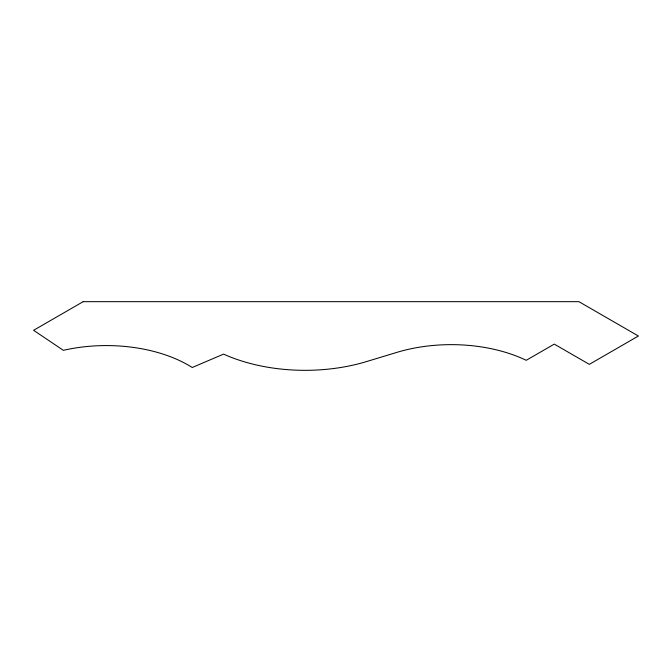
<?xml version="1.0" encoding="UTF-8"?>
<svg xmlns="http://www.w3.org/2000/svg" width="672" height="672" viewBox="0 0 672 672"><rect width="100%" height="100%" fill="white"/><g stroke="black" fill="none" stroke-linecap="round" stroke-linejoin="round"><path stroke-width="1.01" d="M83.177 301.669L33.6 330.296L63.344 350.33A116.197 67.082 0 0 1 192.234 367.5L223.583 354.119A132.208 76.331 0 0 0 366.542 361.57L396.774 352.405A117.146 67.637 0 0 1 526.226 360.301L554.274 344.114L589.327 364.35L638.4 336.017L578.911 301.669L83.177 301.669"/></g></svg>
